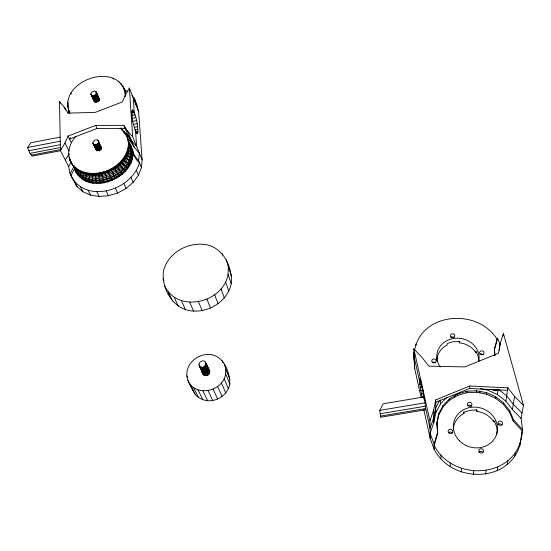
<?xml version="1.0" encoding="UTF-8"?>
<svg xmlns="http://www.w3.org/2000/svg" width="551" height="551" viewBox="0 0 551 551"><rect width="100%" height="100%" fill="white"/><g stroke="black" fill="none" stroke-linecap="round" stroke-linejoin="round"><path stroke-width="0.83" d="M436.874 424.187L438.692 415.192L442.949 407.079L449.347 400.37L457.461 395.48L466.752 392.718L476.636 392.271L486.471 394.172L495.618 398.311L503.462 404.441L509.468 412.182L513.208 421.033L522.265 431.04C519.896 478.137 454.052 483.84 434.14 445.483L437.659 433.479L436.874 422.789L438.699 413.773L442.97 405.639L449.389 398.91L457.523 394.006L466.849 391.238L476.76 390.79L486.623 392.684L495.797 396.83L503.669 402.974L509.696 410.736L513.449 419.607L522.534 429.635L521.528 434.925M437.659 433.479L436.874 422.789M438.692 415.192L438.699 413.773M520.495 442.164C511.769 483.427 451.868 484.157 434.16 449.223L434.133 444.134L430.124 433.341L433.816 422.541L435.793 412.816L440.414 404.048L440.442 399.992M440.972 458.804L441.014 455.126M442.949 407.079L442.97 405.639M75.48 167.332L74.44 168.689C87.699 202.658 150.692 171.698 127.88 140.973M132.35 149.686L131.668 148.412L128.479 147.854C132.268 172.181 95.757 188.711 79.172 171.147L77.56 173.992L78.09 175.342M73.428 166.195L73.772 166.56L71.175 162.779C86.962 188.855 135.14 168.895 128.046 139.375L128.927 143.845M82.133 172.332C98.629 184.351 127.033 171.54 127.68 150.802M72.994 165.334L79.558 170.769L78.676 170.755L77.925 169.55C97.568 180.852 128.417 166.023 128.507 142.482M128.872 143.363L128.872 147.041M125.304 96.818L124.925 90.908L125.78 95.213M449.347 400.37L449.389 398.91M229.843 384.068C229.905 371.966 223.603 355.299 209.497 354.445C199.31 353.818 189.131 360.953 187.03 371.085C185.529 379.742 191.39 387.105 195.171 394.371C198.319 398.077 202.837 400.246 207.644 400.756C217.81 401.493 227.99 394.234 229.843 384.068L225.6 373.909L225.745 369.136L224.56 364.617M231.255 283.641C232.818 265.561 221.44 244.148 201.149 244.224C184.53 243.632 167.47 254.486 163.447 271.078C161.147 289.13 173.909 310.488 193.532 311.067C210.372 311.921 227.797 300.639 231.255 283.641L228.08 274.453L228.314 266.863L226.309 259.748M450.215 466.594L450.332 462.964M454.761 397.106L454.816 395.639M201.37 370.12C202.678 380.851 215.104 373.867 207.135 366.808M199.193 365.451C205.998 373.027 208.746 355.863 199.779 362.282C197.52 365.072 200.977 368.22 201.707 370.885C202.265 372.214 203.808 372.869 205.192 372.628C210.737 371.367 206.935 364.796 205.192 362M201.576 370.94C203.243 374.804 209.752 371.946 208.188 368.096M457.461 395.48L457.523 394.006M477.104 352.151L475.609 352.227C472.09 346.875 466.001 343.528 459.679 342.874L459.734 341.62L453.211 341.703L448.108 343.218L447.185 343.762L447.164 345.016C441.792 347.578 437.639 352.798 437.012 358.797L437.012 357.571L437.019 361.001M70.976 161.932L71.967 164.019C65.886 155.472 69.006 143.501 75.893 136.386M68.971 110.668L69.378 112.06C57.297 81.968 116.33 60.031 125.346 92.327L124.003 88.16M68.055 107.404L68.069 102.934L67.642 102.038M453.377 429.801L453.445 427.225L453.404 428.334C453.976 421.997 458.177 416.329 463.866 413.574L463.928 412.437L464.886 411.859L470.196 410.288L475.844 410.04L477.001 410.275L476.904 411.411C483.62 412.203 489.956 415.971 493.613 421.701L495.177 421.632M461.27 471.993L461.49 468.398M466.752 392.718L466.849 391.238M424.284 400.067L423.809 396.968L383.152 403.78L379.784 410.371L380.624 417.252L425.572 409.813L425.069 402.802L421.797 386.561L419.511 378.647L419.697 384.116L422.128 397.319L423.76 396.782M435.772 402.292L469.569 388.489L469.734 386.024L507.836 387.835L514.551 396.362L523.45 405.357L521.074 418.354L522.534 429.635M475.609 352.227L475.699 350.987L478.302 356.469L478.84 361.373M476.636 392.271L476.76 390.79M138.625 111.832L129.375 88.029L125.194 95.295L122.398 101.901L95.103 112.418L68.172 113.1L64.185 107.135L59.501 101.618L60.438 150.609L68.641 166.485L70.032 173.765L73.469 180.37L77.174 186.741L82.967 191.769L90.474 195.095L99.173 196.459L108.451 195.75L117.639 193.015L126.083 188.435L133.17 182.367L138.411 175.239L141.462 167.566L142.124 159.893L138.625 111.832L136.972 105.138L134.237 98.085L133.494 99.511M137.819 132.963C137.929 125.194 136.579 116.943 132.874 110.069L132.35 109.966C131.221 117.831 133.342 126.647 136.979 133.7L137.488 133.735L137.819 132.963L136.262 133.259M141.462 167.566L138.652 160.802L139.334 153.088L134.237 147.296L130.656 141.731L123.858 125.366L95.667 125.408L68.048 136.069L64.984 142.943L60.438 150.609M479.9 392.904L480.038 391.417M473.371 474.59L473.695 471.009M486.471 394.172L486.623 392.684M494.764 355.416L494.371 349.114L497.429 338.073L500.377 344.857M92.995 143.377C94.483 146.366 100.179 143.501 98.223 140.595C97.169 139.52 95.406 139.727 94.235 140.498C90.653 142.978 95.509 147.055 96.081 149.817M95.605 148.109C95.075 153.261 104.49 149.397 100.557 146.077M95.874 149.493L96.218 148.205M96.06 148.853L95.991 149.473L92.871 142.792M96.349 92.21L96.143 93.918L99.139 100.819L99.394 100.241L99.338 99.118L96.349 92.21L95.585 91.37L94.304 91.053L91.624 92.141L90.874 93.842L93.691 100.516M499.309 350.594L499.509 348.9M499.709 347.206L500.108 343.817L503.442 333.493L523.45 405.357M93.532 99.394C93.057 104.229 102.08 100.544 98.326 97.437M485.638 474.17L486.072 470.575M503.153 335.834L503.442 333.493M495.618 398.311L495.797 396.83M493.613 421.701L493.758 420.578C496.327 424.442 497.656 429.394 496.809 434.016M521.074 418.354L512.43 409.531L505.908 401.162L497.401 394.537L498.028 389.55L495.845 390.363L489.722 389.233M68.117 113.224L68.448 110.827L69.488 112.184M503.462 404.441L503.669 402.974M505.908 401.162L507.836 387.835M497.188 470.754L497.725 467.124M509.468 412.182L509.696 410.736M519.765 445.979L521.391 435.779M512.43 409.531L514.551 396.362M513.208 421.033L513.449 419.607M507.175 464.576L507.802 460.898M500.108 343.817L498.428 353.287L464.948 366.918L428.933 366.16L421.777 357.179L413.842 348.838L414.689 368.488L421.157 397.67M514.875 456.111L515.571 452.371M83.876 173.599L82.423 178.166L82.974 179.53M434.16 449.223L430.207 438.52L429.938 420.854L433.733 409.82L435.765 399.888L469.734 386.024M413.739 353.949L414.111 352.282M414.662 349.782C422.045 311.577 478.915 308.264 497.25 339.678L494.199 350.691M81.555 171.912L79.792 176.237L80.329 177.594M434.133 444.134L437.659 432.101M187.87 380.39C195.185 397.794 223.162 391.554 225.6 373.909M164.639 285.817C177.587 313.629 223.245 302.885 228.08 274.453M126.985 153.261L127.763 150.891M74.66 168.53L70.941 175.514C85.274 204.731 132.309 190.398 139.396 162.593C133.797 158.502 133.383 151.883 130.752 146.284M99.242 100.847L99.504 100.241M100.544 173.517L100.757 173.076M439.615 400.363L435.786 407.609L433.782 417.424L430.055 428.313L425.654 408.573L380.645 416.081M70.032 173.765L74.13 166.071M68.641 166.485L71.451 161.67M65.328 160.072L68.985 153.846M127.612 168.689C126.516 165.81 122.818 165.038 121.702 162.084L123.424 159.466C124.526 162.469 128.555 162.717 129.616 165.617M125.235 155.437L125.607 156.312C120.958 164.005 113.368 169.887 104.8 172.573L108.292 181.851M60.562 150.726L32.371 156.105L29.974 153.35L27.55 147.489L30.918 142.723L60.066 137.137M70.514 137.784L69.522 139.045L97.031 128.417L125.118 128.397M90.991 94.393C92.086 96.335 95.13 95.592 96.143 93.918M87.912 173.09L88.608 174.274L89.531 173.785M121.351 161.725L122.281 160.623M440.414 404.048L446.765 397.395M118.148 164.894L116.936 166.044L117.205 166.829L122.363 174.261M120.724 161.457L121.199 162.717C116.53 167.559 110.586 171.072 104.167 173.035L103.574 171.843M76.741 169.956L75.769 171.457C92.437 195.936 140.037 174.233 130.711 145.505L128.962 145.299C138.108 173.11 90.564 193.89 76.114 168.647M115.91 166.753L114.704 167.669L115.001 167.924L114.649 166.595M115.001 167.924L118.355 165.403L117.859 164.164M121.199 162.717L118.093 165.576L117.721 165.376M111.164 169.391L111.419 169.66L115.042 167.463M111.157 168.709L111.557 169.57C100.626 175.425 85.791 176.664 75.687 168.468L75.253 167.607M104.167 173.035L104.277 172.608M96.28 174.522L100.489 173.916L96.28 174.522L95.633 173.338M104.125 172.732L101.432 173.386L104.387 182.801M104.311 172.986L100.227 173.992L99.614 172.8M421.419 393.979L423.085 393.607M131.186 111.426L133.528 110.978M131.166 113.217L134.279 112.618L133.259 98.03M131.964 115.469L135.071 114.87M131.971 118.341L135.842 117.59M132.688 121.337L136.558 120.593M133.287 124.423L137.158 123.679M98.298 173.82L96.652 174.433L92.382 174.619L91.714 173.434M27.55 147.489L60.259 141.228M134.513 127.24L137.612 126.64M134.775 129.884L137.881 129.292M28.721 150.726L60.527 144.644M135.622 131.889L137.95 131.448M29.974 153.35L60.858 147.448M31.214 155.182L61.168 149.466M493.152 390.074L498.18 389.233M495.845 390.363L497.457 390.094M379.784 410.371L425.069 402.802M380.314 413.725L425.489 406.183M420.75 390.521L423.299 390.211M89.2 174.192L85.026 173.51L84.31 172.318M96.391 173.882L98.057 173.84L98.498 174.557L100.461 183.325M420.165 387.153L422.5 387.105M124.671 157.159L125.683 156.732L125.607 156.312M469.569 388.489L507.478 390.315M419.697 384.116L422.066 384.261M92.788 174.419L95.192 174.639C96.707 177.388 95.116 180.714 96.59 183.414M91.404 174.391L92.871 174.522M419.38 381.595L420.978 381.802M122.749 160.072L123.658 159.811L123.197 158.53M420.847 380.059L419.242 379.77L414.2 357.124M480.355 388.703L487.504 390.074L497.401 394.537M128.893 150.65L132.13 151.484L132.812 152.765M120.421 162.834L120.855 162.965C125.022 158.44 128.094 152.73 128.824 146.573L128.452 145.691M85.722 173.448L81.693 172.325L80.963 171.134M123.913 89.234L127.915 91.755M80.288 171.154L81.755 171.919M127.646 152.903L132.082 154.659L132.763 155.954M120.07 128.156C124.45 130.959 127.433 135.704 128.473 140.76L127.081 136.441M498.869 389.743L506.686 395.797L513.284 404.227L522.031 413.126M94.331 101.756L94.786 102.121L91.755 95.233M123.927 131.944L127.908 135.126L131.517 140.705L136.641 146.525L135.58 131.262M127.302 139.045L130.656 141.731M207.045 366.918L207.644 367.462M208.471 369.797L209.525 371.078M126.434 135.808L127.515 137.84L126.007 134.609L121.42 129.079M120.614 128.225L122.294 130.291L121.316 127.963M75.687 168.468L76.017 168.82M69.839 159.983L70.638 161.236L70.011 159.012M68.999 156.994L69.805 158.268M123.858 125.366L127.495 130.98L132.674 136.827L142.124 159.893M68.565 109.284L68.214 108.864L69.027 111.653M130.711 145.505C141.187 174.281 92.596 196.797 75.866 171.96M120.772 83.325L122.969 86.541L122.611 85.619M133.418 154.211L138.652 160.802M124.189 132.674L125.607 134.513M128.073 141.607L129.485 143.446M111.419 169.66L111.701 169.922L111.557 169.57M131.964 95.481L134.961 99.958M135.691 103.23L136.972 105.138M99.139 98.581L99.449 99.07M99.042 98.643L99.338 99.118M124.753 156.753C125.848 159.804 130.132 159.508 131.159 162.435M227.212 372.297L228.803 374.907M123.321 87.175L124.423 89.599M123.038 87.072L124.078 88.966M107.872 171.003L112.108 180.501M131.393 146.766L129.285 142.812L129.953 144.059M128.638 143.239C142.936 173.124 86.135 197.375 74.509 166.333M74.66 181.899L77.174 186.741M80.487 186.947L82.967 191.769M88.036 190.281L90.474 195.095M68.668 153.874L69.109 154.741M64.984 142.943L69.054 151.002M85.977 181.107L85.419 179.736L86.445 173.723C101.68 179.826 121.585 170.831 126.241 154.893C127.68 157.145 131.427 156.484 132.212 159.198M190.212 384.426L195.171 394.371M89.283 182.291C87.719 179.619 90.557 176.492 88.952 173.696M68.048 136.069L71.348 142.709M186.789 375.837L187.505 377.277M68.599 110.758L69.887 113.361M92.844 183.063C91.328 180.377 93.553 177.126 91.989 174.35M96.79 191.645L99.173 196.459M193.663 387.663L198.567 397.56M197.995 389.867L202.823 399.744M59.501 101.618L60.231 103.127M64.185 107.135L65.638 110.131M202.913 390.886L207.644 400.756M106.129 190.921L108.451 195.75M67.47 105.048L67.897 105.944M76.293 172.8L73.696 166.209L74.964 170.018L74.44 168.689M208.064 390.645L212.693 400.529M71.024 93.023L71.444 93.932M95.109 144.644L97.871 150.575M115.386 188.16L117.639 193.015M94.4 144.541L97.169 150.471M93.787 144.286L96.9 150.953M96.611 144.355L99.703 151.029M95.867 144.576L98.622 150.513M107.445 170.466L108.044 171.664L107.817 170.975M203.402 372.628L204.772 375.582M97.3 143.99L100.041 149.927M200.213 366.704L202.713 372.125M202.623 372.235L203.994 375.197M199.001 364.659L201.707 370.885M199.607 366.146L202.403 372.352M202.003 371.656L203.374 374.625M97.741 140.202L99.786 144.665M98.588 142.31L101.659 148.997M201.818 367.248L204.311 372.669M204.283 372.8L205.647 375.761M98.326 142.929L101.06 148.873M97.885 143.501L100.964 150.182M200.963 367.076L203.464 372.497M168.482 292.188L172.559 301.108M202.713 367.207L205.192 372.628M205.206 372.758L206.563 375.72M98.223 140.595L101.391 147.634M115.772 178.758L111.102 169.474M203.588 366.945L206.053 372.373M206.108 372.49L207.458 375.451M162.931 278.613L163.964 280.879M213.099 389.151L217.624 399.062M206.921 372.021L208.264 374.983M204.38 366.491L206.839 371.918M174.219 297.278L178.228 306.149M207.596 371.381L208.939 374.349M205.034 365.871L207.486 371.305M119.209 176.664L114.14 167.635M95.667 125.408L97.031 128.417M205.778 364.314L208.223 369.762M123.885 183.566L126.083 188.435M208.085 370.609L209.428 373.585M205.509 365.127L207.961 370.568M205.613 362.696L209.724 371.891M205.812 363.481L208.25 368.936M208.361 369.769L209.697 372.745M217.652 386.513L222.087 396.472M181.472 300.708L185.384 309.559M93.036 95.557L96.06 102.445M92.348 95.468L95.378 102.355M90.874 93.842L93.994 100.991M125.18 171.581C123.934 168.51 120.139 167.146 119.367 163.743M93.766 95.488L96.783 102.376M95.158 94.924L98.161 101.818M131.035 177.456L133.17 182.367M94.49 95.275L97.162 101.398M96.473 92.754L99.462 99.662M95.585 91.37L99.394 100.241M221.412 382.911L225.765 392.932M95.722 94.462L98.719 101.356M96.046 91.735L98.705 97.878M189.744 302.224L193.532 311.067M224.126 378.613L228.41 388.696M126.806 152.228L127.24 153.536M127.88 148.956L128.307 150.292M136.317 170.3L138.411 175.239M125.635 133.714L126.076 135.126M123.741 131.248L124.113 132.137M127.495 130.98L134.237 147.296M222.136 360.657L223.052 362.868M225.745 369.136L229.974 379.363M198.45 301.7L202.107 310.564M459.073 341.379L459.679 342.874M112.989 78.256L113.368 79.179M476.085 409.386L476.904 411.411M118.534 81.314L118.899 82.23M206.956 299.165L210.489 308.071M125.366 93.808L125.724 94.724M214.67 294.806L218.079 303.766M221.034 288.938L224.34 297.967M225.607 281.988L228.83 291.093M222.246 253.577L222.783 255.134M228.314 266.863L231.468 276.127M121.475 161.257L121.702 162.084M69.44 157.861L70.28 160.851M202.747 373.096L202.947 373.909M134.237 98.085L135.897 104.807M192.327 388.145L192.864 390.39M168.186 292.416L168.758 294.792M132.75 150.024L134.168 156.009M413.842 348.838L429.938 420.854M423.74 409.345L430.207 438.52M121.137 84.241L121.213 84.785M494.371 349.114L495.129 355.423M463.694 411.879L463.866 413.574M414.442 362.716L413.67 352.392L414.689 368.488M129.375 88.029L132.674 136.827M415.943 343.955L416.005 345.408M433.733 409.82L433.816 422.541M435.765 399.888L435.793 412.816M440.263 366.938A21.207 18.817 7.7 0 1 454.003 338.431A21.207 18.817 7.7 0 1 478.647 361.552M448.424 432.9A2.307 2.121 15 0 1 452.399 433.224M467.882 405.612A2.294 2.073 13.6 0 1 471.449 406.314M497.925 424.752A2.349 2.108 18.4 0 1 501.954 425.069M478.909 452.24A2.369 2.163 20.7 0 1 482.965 452.585M480.031 354.424A2.238 1.97 9.8 0 1 483.179 354.63M451.035 337.398A2.19 1.928 5.8 0 1 454.12 337.591M432.156 362.882A2.204 1.977 5.7 0 1 435.634 362.71M479.094 451.758A2.383 2.176 20.3 0 0 483.179 452.102A2.383 2.176 20.3 0 0 481.25 448.645A2.383 2.176 20.3 0 0 479.094 451.758M467.951 405.674A2.307 2.08 13.3 0 0 471.828 405.026A2.307 2.08 13.3 0 0 469.121 402.264A2.307 2.08 13.3 0 0 467.951 405.674M459.396 440.745A22.26 20.222 16.6 0 0 496.616 434.291A22.26 20.222 16.6 0 0 470.244 407.444A22.26 20.222 16.6 0 0 459.396 440.745M480.19 354.1A2.245 1.977 9.6 0 0 483.971 353.453A2.245 1.977 9.6 0 0 481.305 350.849A2.245 1.977 9.6 0 0 480.19 354.1M498.256 424.07A2.362 2.121 18.1 0 0 502.312 424.394A2.362 2.121 18.1 0 0 500.356 421.026A2.362 2.121 18.1 0 0 498.256 424.07M448.734 432.755A2.321 2.135 14.6 0 0 452.647 432.108A2.321 2.135 14.6 0 0 449.947 429.263A2.321 2.135 14.6 0 0 448.734 432.755M432.335 362.234A2.218 1.984 5.4 0 0 436.089 361.594A2.218 1.984 5.4 0 0 433.527 358.983A2.218 1.984 5.4 0 0 432.335 362.234M450.98 336.95A2.204 1.935 5.6 0 0 454.699 336.31A2.204 1.935 5.6 0 0 452.13 333.782A2.204 1.935 5.6 0 0 450.98 336.95"/></g></svg>
